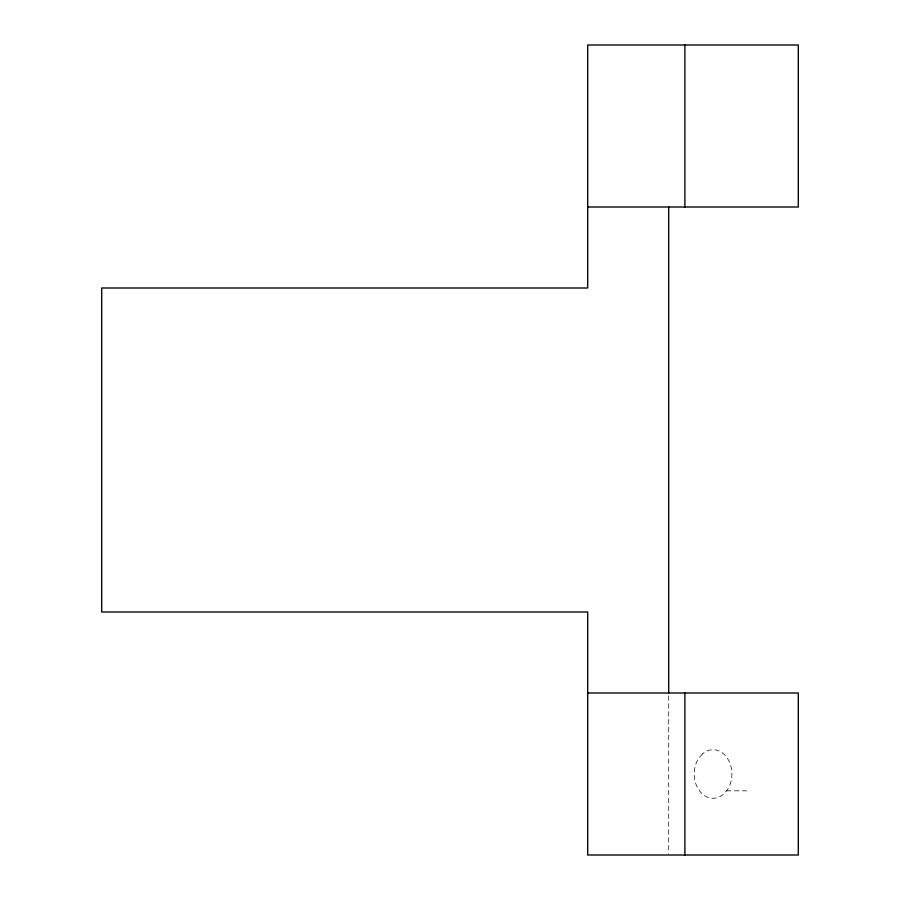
<?xml version="1.0" encoding="UTF-8"?>
<svg xmlns="http://www.w3.org/2000/svg" width="900" height="900" viewBox="0 0 900 900"><rect width="100%" height="100%" fill="white"/><g stroke="black" fill="none" stroke-linecap="round" stroke-linejoin="round"><path stroke-width="0.67" stroke-dasharray="4.5 3.38" d="M726.525 790.819L746.955 790.819M668.7 695.79L668.7 853.605M702.495 753.885L698.816 758.092A24.3 18.855 -90 0 0 697.455 787.624L700.717 792.371A24.3 18.855 -90 0 0 723.645 794.115L727.324 789.908A24.3 18.855 -90 0 0 728.685 760.376L725.411 755.629A24.3 18.855 -90 0 0 702.495 753.885"/><path stroke-width="1.35" d="M587.7 207L798.3 207L798.3 45L587.7 45L587.7 288L101.7 288L101.7 612L587.7 612L587.7 855L798.3 855L798.3 693L587.7 693M684.9 45L684.9 207M684.9 693L684.9 855M668.7 207L668.7 693"/></g></svg>
